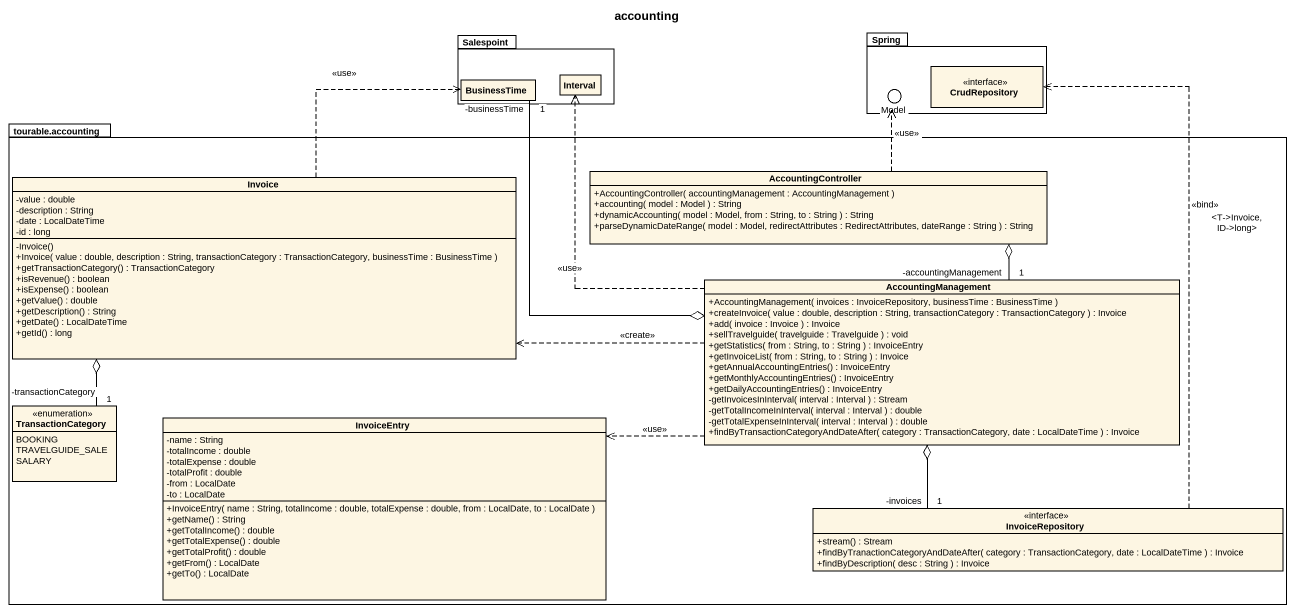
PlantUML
@startuml
title accounting
allowmixing
hide circle
hide empty members
skinparam classAttributeIconSize 0
package Spring {
  interface CrudRepository
}
package Salespoint {
  class BusinessTime
  class Interval
}
() Model
package "tourable.accounting" as tourable_accounting {
  class Invoice {
    -value : double
    -description : String
    -date : LocalDateTime
    -id : long
    -Invoice()
    +Invoice( value : double, description : String, transactionCategory : TransactionCategory, businessTime : BusinessTime )
    +getTransactionCategory() : TransactionCategory
    +isRevenue() : boolean
    +isExpense() : boolean
    +getValue() : double
    +getDescription() : String
    +getDate() : LocalDateTime
    +getId() : long
  }
  class AccountingController {
    +AccountingController( accountingManagement : AccountingManagement )
    +accounting( model : Model ) : String
    +dynamicAccounting( model : Model, from : String, to : String ) : String
    +parseDynamicDateRange( model : Model, redirectAttributes : RedirectAttributes, dateRange : String ) : String
  }
  class AccountingManagement {
    +AccountingManagement( invoices : InvoiceRepository, businessTime : BusinessTime )
    +createInvoice( value : double, description : String, transactionCategory : TransactionCategory ) : Invoice
    +add( invoice : Invoice ) : Invoice
    +sellTravelguide( travelguide : Travelguide ) : void
    +getStatistics( from : String, to : String ) : InvoiceEntry
    +getInvoiceList( from : String, to : String ) : Invoice
    +getAnnualAccountingEntries() : InvoiceEntry
    +getMonthlyAccountingEntries() : InvoiceEntry
    +getDailyAccountingEntries() : InvoiceEntry
    -getInvoicesInInterval( interval : Interval ) : Stream
    -getTotalIncomeInInterval( interval : Interval ) : double
    -getTotalExpenseInInterval( interval : Interval ) : double
    +findByTransactionCategoryAndDateAfter( category : TransactionCategory, date : LocalDateTime ) : Invoice
  }
  enum TransactionCategory {
    BOOKING
    TRAVELGUIDE_SALE
    SALARY
  }
  class InvoiceEntry {
    -name : String
    -totalIncome : double
    -totalExpense : double
    -totalProfit : double
    -from : LocalDate
    -to : LocalDate
    +InvoiceEntry( name : String, totalIncome : double, totalExpense : double, from : LocalDate, to : LocalDate )
    +getName() : String
    +getTotalIncome() : double
    +getTotalExpense() : double
    +getTotalProfit() : double
    +getFrom() : LocalDate
    +getTo() : LocalDate
  }
  interface InvoiceRepository {
    +stream() : Stream
    +findByTranactionCategoryAndDateAfter( category : TransactionCategory, date : LocalDateTime ) : Invoice
    +findByDescription( desc : String ) : Invoice
  }
}
Spring -left- Model
Invoice .up.> BusinessTime : <<use>>
Invoice o-- "1\n-transactionCategory" TransactionCategory
AccountingController .up.> Model : <<use>>
AccountingController o-- "-accountingManagement\n1" AccountingManagement
AccountingManagement o-up- "-businessTime\n1" BusinessTime
AccountingManagement .up.> Interval : <<use>>
AccountingManagement .left.> Invoice : <<create>>
AccountingManagement .left.> InvoiceEntry : <<use>>
AccountingManagement o-- "-invoices\n1" InvoiceRepository
InvoiceRepository .up.> CrudRepository : <<bind>>\n<T->Invoice, ID->long>
@enduml
